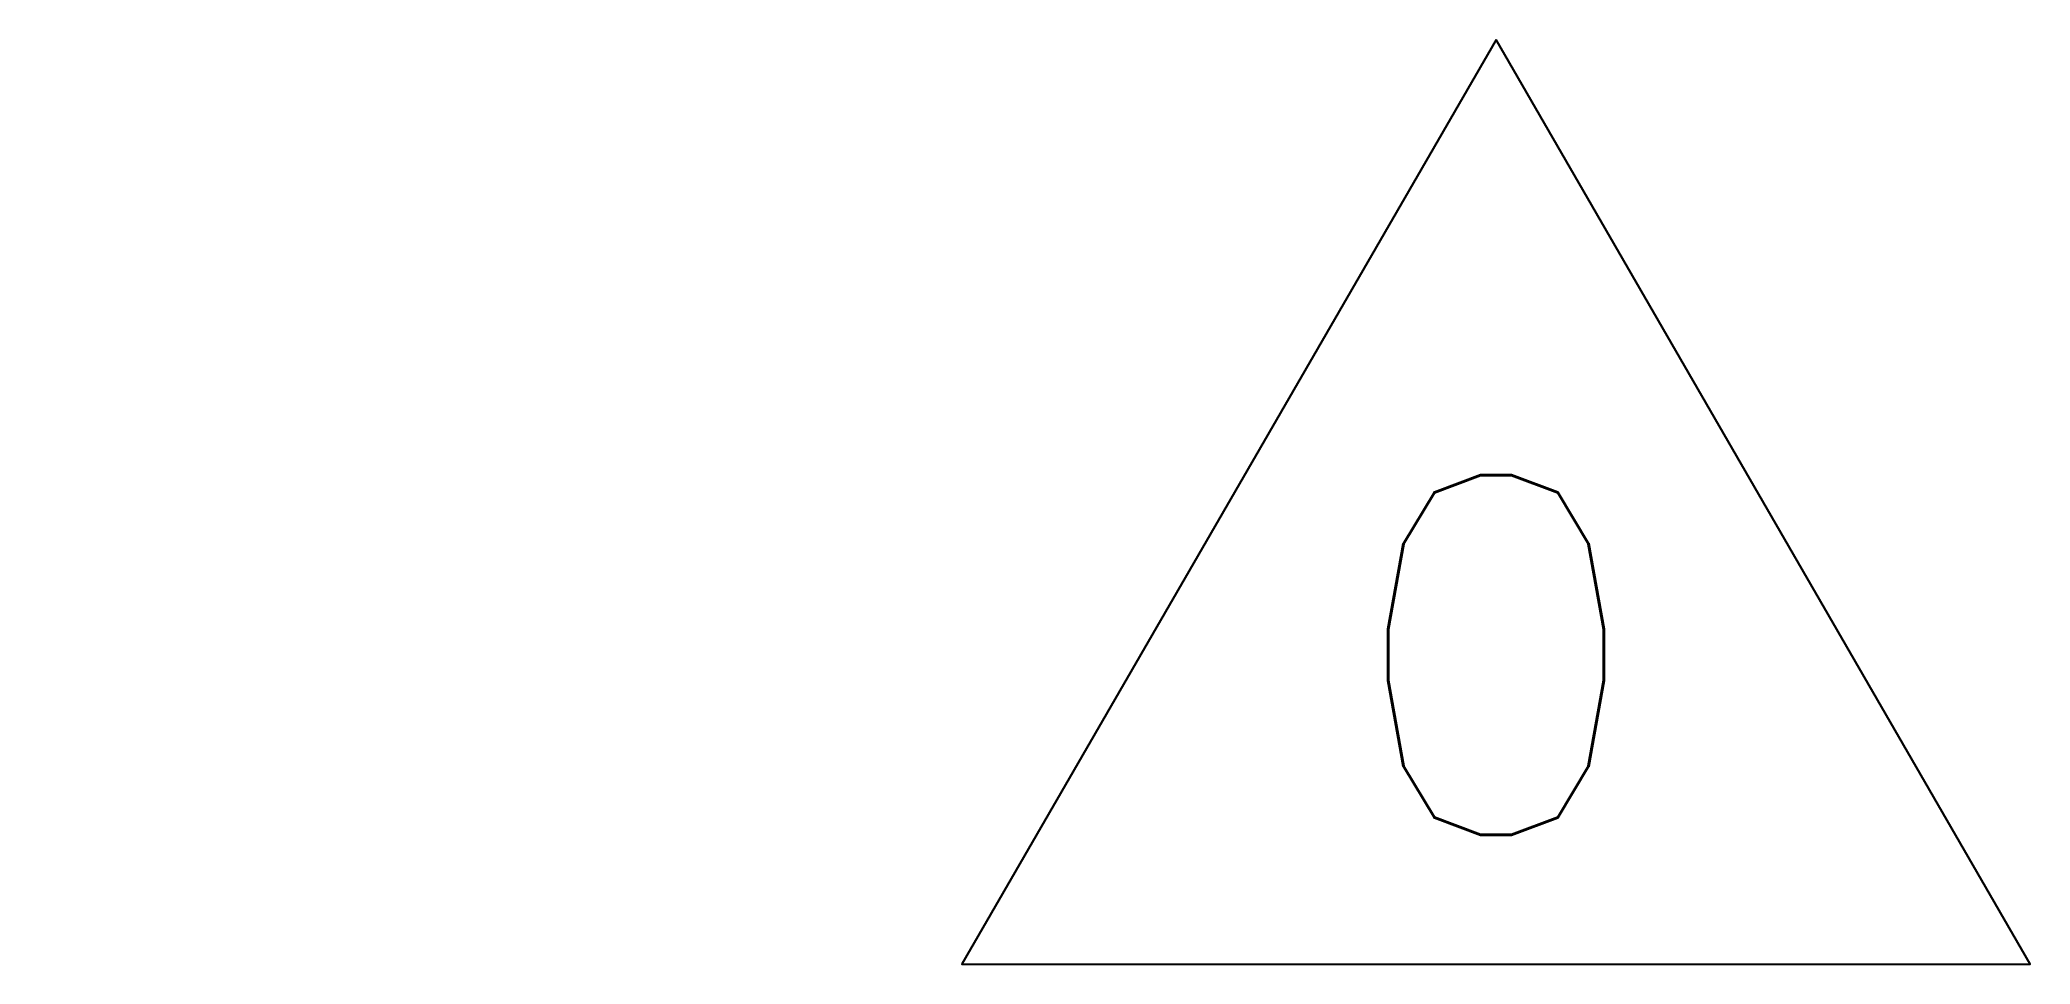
# Model space of a CAD drawing. Extents: x 95192.96 to 95194.07, y -11503.19 to -11502.68.
import ezdxf
from ezdxf.enums import TextEntityAlignment as Align

# ---------------------------------------------------------------- set-up
doc = ezdxf.new("R2010")
doc.units = 0
doc.header["$MEASUREMENT"] = 0
for name, color, linetype in [('2', 2, 'CONTINUOUS'), ('S20', 3, 'CONTINUOUS'), ('SETA', 2, 'CONTINUOUS')]:
    doc.layers.add(name, color=color, linetype=linetype)
doc.styles.add('S20', font='SIMPLEX.SHX', dxfattribs={"height": 0.2})

msp = doc.modelspace()

# ---------------------------------------------------------------- linework, layer by layer
at = {"layer": '2'}
msp.add_lwpolyline([(95193.7724, -11502.6793), (95193.4754, -11503.1937), (95194.0694, -11503.1937)], close=True, dxfattribs=at)
at = {"layer": 'SETA'}
msp.add_lwpolyline([(95193.0193, -11502.9365, 0, 0.1134, 0), (95193.3689, -11502.9365, 0, 0, 0), (95193.6239, -11502.9365, 0, 0, 0)], format="xyseb", dxfattribs=at)

# ---------------------------------------------------------------- texts
at = {"layer": 'S20', "style": 'S20'}
msp.add_text('0', height=0.2, dxfattribs=at).set_placement((95193.7724, -11503.0216), align=Align.MIDDLE)

doc.saveas('drawing.dxf')
